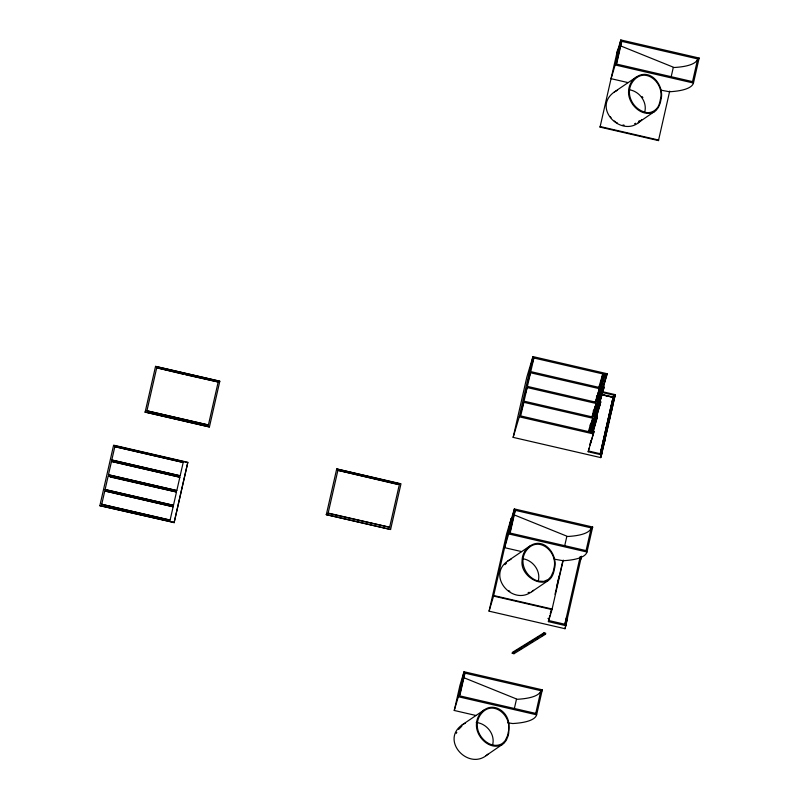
<?xml version="1.0" encoding="UTF-8"?>
<svg xmlns="http://www.w3.org/2000/svg" width="799" height="799" viewBox="0 0 799 799"><rect width="100%" height="100%" fill="white"/><g stroke="black" fill="none" stroke-linecap="round" stroke-linejoin="round"><path stroke-width="1.2" d="M565.023 624.289L566.331 617.977L567.5 618.256L565.033 628.713L489.068 611.165L506.606 533.912L511.27 518.281L493.562 596.084L551.999 609.577L563.235 560.089M566.391 623.58L565.223 623.34M606.451 433.228C605.552 439.77 603.565 439.4 605.602 433.028M608.958 418.247C606.98 424.589 608.978 425.148 609.807 418.436M613.163 403.655C612.294 410.296 610.286 409.857 612.314 403.455M600.948 453.862L602.246 447.81M603.195 387.655L607.16 373.732L532.953 356.594L526.821 377.158L513.148 437.373L600.798 457.617L603.095 448.009M601.128 453.033L601.987 453.203M607.809 423.62L607.21 426.197M605.322 438.541L604.703 441.178M612.034 408.968L609.907 418.007M604.463 438.371L604.104 439.969L604.953 440.169M611.175 408.798L610.816 410.406L611.664 410.596M608.678 423.75L608.309 425.378L607.46 425.188M598.171 408.559L598.042 409.118M492.574 745.018C495.5 734.491 486.761 723.524 476.234 722.466M548.304 579.425L543.809 581.402L538.256 581.113C540.993 571.025 533.103 560.419 523.065 558.771M644.723 112.13C636.753 109.912 630.581 102.522 629.522 94.352A18.187 17.178 58 0 1 632.159 82.517C644.044 64.759 665.187 82.926 660.314 99.635A12.085 5.683 -84.7 0 1 659.574 102.931C658.206 109.473 651.305 114.337 644.723 112.13C647.46 102.042 639.57 91.426 629.542 89.788M601.397 394.346L601.257 394.946M590.022 425.477L590.251 424.489M593.457 410.376L593.228 411.385M594.346 425.438L594.047 426.766M604.384 438.721L605.233 438.921M611.095 409.158L611.944 409.348M608.588 424.129L607.739 423.939M99.865 505.667L113.618 445.173L187.825 462.321L174.162 522.536L99.865 505.667L174.162 522.536M101.733 504.309L104.779 490.966L173.143 506.766L170.097 520.099L101.733 504.309L170.097 520.099M105.088 489.537L108.135 476.204L176.499 491.994L173.453 505.328L105.088 489.537L173.453 505.328M108.444 474.766L111.49 461.432L179.855 477.223L176.809 490.566L108.444 474.766L176.809 490.566M111.79 460.004L114.836 446.661L183.201 462.451L180.155 475.795L111.79 460.004L180.155 475.795M145.148 412.104L155.545 366.381L219.815 381.233L209.418 426.956L145.148 412.104L209.418 426.956M146.936 410.796L156.714 367.8L218.187 382.002L208.409 424.988L146.936 410.796L208.409 424.988M174.072 522.806L187.825 462.321M326.312 514.656L336.709 468.933L400.978 483.785L390.581 529.497L326.312 514.656L390.581 529.497M389.572 527.54L399.35 484.544L337.887 470.351L328.099 513.338L389.652 527.27L328.189 513.068L328.019 513.617M513.148 437.373L519.28 416.808L532.953 356.594M523.804 402.306L520.708 415.939L589.652 431.869L592.748 418.227L523.804 402.306L521.457 410.167M527.15 387.535L524.054 401.168L593.008 417.098L596.104 403.465L527.15 387.535L525.482 393.148M530.506 372.763L527.41 386.396L596.364 402.326L599.46 388.694L530.506 372.763L527.829 381.752M533.862 357.992L530.766 371.625L599.719 387.555L602.816 373.922L533.862 357.992L531.854 364.734M476.044 715.505L454.251 710.471L459.924 685.472L464.019 671.739L542.311 689.827L536.638 714.815A93.143 22.172 12.8 0 1 512.738 723.534L507.525 722.775M454.251 710.471L458.346 696.738L464.019 671.739M459.795 694.341L463.6 677.602L517.293 699.285A91.945 21.883 12.8 0 0 540.883 690.696L535.73 713.417A91.945 21.883 12.8 0 1 535.52 713.986M540.883 690.696L464.928 673.148L459.765 695.869L535.73 713.417M600.039 127.101L600.199 126.552L658.626 140.045L658.466 140.594L600.039 127.101L617.737 49.288L617.577 49.838M521.547 551.58L504.598 547.665L508.693 533.932L514.366 508.933L592.668 527.02L586.985 552.019A93.143 22.172 12.8 0 1 563.095 560.728L554.236 559.13M628.014 82.597L611.065 78.682L615.16 64.949L620.833 39.95L699.135 58.037L693.462 83.036A93.143 22.172 12.8 0 1 669.562 91.745L660.703 90.147M510.152 531.545L513.947 514.796L567.65 536.489A91.945 21.883 12.8 0 0 591.24 527.889L586.076 550.611A91.945 21.883 12.8 0 1 585.987 550.901M616.349 63.75L620.144 47.011M591.24 527.889L515.275 510.341L510.122 533.063L586.076 550.611M621.742 41.358L616.588 64.08L692.543 81.628L697.707 58.906L621.742 41.358L620.414 45.813L674.116 67.506A91.945 21.883 12.8 0 0 697.707 58.906M512.229 653.212L512.419 652.354L543.959 632.858L545.697 633.207L545.517 634.216L513.977 653.712L512.209 653.322L543.769 633.707L545.557 634.166M513.977 653.712L514.176 652.863M514.276 708.903L516.454 699.335M596.733 395.944L596.424 397.293M543.769 633.707L543.959 632.858M564.633 546.097L566.801 536.529M671.1 77.113L673.267 67.545M591.33 432.758L595.375 418.836L593.927 418.496L590.831 432.139L592.279 432.469L592.608 431.051L594.076 431.39L588.174 451.765L601.617 454.871M594.676 417.997L598.731 404.064L597.272 403.735L594.176 417.368L595.635 417.707L595.954 416.279L597.422 416.619L593.138 431.959M598.032 403.225L602.086 389.293L600.628 388.963L597.532 402.596L598.99 402.936L599.31 401.507L600.778 401.847L596.483 417.198M606.581 376.289L605.113 375.949L605.432 374.521L603.984 374.192L600.888 387.825L602.336 388.164L602.666 386.746L604.134 387.086L599.839 402.426M565.932 625.697L548.404 621.642L548.653 620.513L566.191 624.558M550.241 613.962L551.06 610.376M556.623 586.875L559.11 575.919M562.626 561.797L555.015 594.296M658.466 140.594L669.702 91.106M588.174 451.765L588.364 450.956L601.787 454.102M597.243 412.664L597.392 411.994M600.668 397.562L600.439 398.571M591.09 440.239L590.002 445.033L594.076 431.39M594.176 426.666L594.995 423.071M597.532 411.894L596.713 415.49L600.778 401.847M601.427 394.726L600.069 400.718L604.134 387.086M600.059 454.471L612.334 400.419M600.279 453.742L613.093 397.283L601.118 394.516M600.259 454.661L613.282 397.443L602.136 394.866M600.648 454.581L614.261 395.225L612.414 403.026M600.798 457.617L615.28 394.656L602.965 391.81M615.28 394.656L615.11 395.425L601.667 392.369M564.753 624.608L580.124 556.883M565.033 628.713L581.472 556.284M549.882 615.54L548.444 620.973M590.301 443.215L590.531 442.207M602.346 447.38L604.084 440.019M605.702 432.599L607.35 425.667M609.058 417.807L610.806 410.456M603.195 447.58L604.843 440.639M606.551 432.788L608.299 425.438M613.262 403.225L615.09 395.535M580.164 557.083L579.744 558.901L580.913 559.17L581.542 556.434M589.263 428.813L589.492 427.835M596.703 414.981L596.853 414.341M595.425 401.567L595.265 402.267M591.959 416.808L591.809 417.428M589.203 447.919L588.573 450.167M613.972 396.424L614.831 396.624M603.854 440.988L604.813 440.758M114.836 446.661L183.201 462.451M111.49 461.432L179.855 477.223M104.779 490.966L173.143 506.766M155.545 366.381L219.815 381.233M156.714 367.8L183.151 374.202M176.499 491.994L110.452 477.023M218.187 382.002L185.558 374.751M336.709 468.933L399.69 483.775M337.887 470.351L398.062 484.544M616.738 53.683L620.833 39.95M463.929 676.483L464.928 673.148M510.271 522.676L514.366 508.933M514.276 513.687L515.275 510.341M489.068 611.165L493.732 595.535L552.159 609.038L548.404 621.642M598.681 387.785L602.816 373.922M595.245 402.566L599.03 389.862M595.325 402.546L599.46 388.694M601.267 383.28L603.984 374.192M591.889 417.338L594.985 406.941M591.969 417.318L596.104 403.465M598.93 394.646L600.628 388.963M601.387 388.454L605.432 374.521M588.533 432.109L591.63 421.712M588.623 432.089L592.748 418.227M594.905 411.685L597.272 403.735M599.29 398.391L600.648 393.847M601.987 389.013L602.666 386.746M598.022 402.936L602.086 389.293M603.265 386.806L607.16 373.732M590.87 428.733L593.927 418.496M595.924 412.883L596.603 410.606M594.666 417.707L598.731 404.064M591.889 429.922L593.248 425.378M594.266 421.962L595.954 416.279M591.65 431.34L595.635 417.707M593.357 430.262L597.422 416.619M612.873 398.012L613.093 397.283M456.349 733.342L456.808 732.313M458.586 729.437L461.802 726.211M641.727 119.61C624.109 140.424 590.671 108.814 614.331 91.975L636.224 77.143C650.466 67.186 665.088 86.082 660.883 99.965A12.315 5.543 -84.3 0 1 660.104 103.411L658.426 107.386L656.049 110.462L638.141 122.776M504.968 564.673L506.576 563.055M527.969 547.525L526.361 549.163A19.076 18.017 58 0 0 524.384 551.999A19.006 18.087 53.5 0 0 522.077 561.008C519.919 577.477 547.964 592.768 553.637 572.404A12.315 5.543 -84.3 0 0 554.416 568.958C558.551 555.085 544.069 536.139 529.757 546.126L507.864 560.958C486.451 575.62 512.209 606.101 531.675 591.759L548.154 580.603M548.533 579.255L550.98 576.548L553.108 571.914A12.085 5.683 -84.7 0 0 553.847 568.628C558.761 551.879 537.497 533.782 525.692 551.5A18.187 17.178 58 0 0 523.055 563.335C524.114 571.505 530.286 578.895 538.256 581.113M502.871 743.15L505.318 740.433L507.455 735.799A12.085 5.683 -84.7 0 0 508.184 732.513C513.118 715.774 491.804 697.667 480.029 715.385A18.187 17.178 58 0 0 477.393 727.22C478.401 738.316 491.854 750.231 502.641 743.31M528.079 547.425L529.757 546.126M638.551 121.418L639.43 120.689M533.582 590.291L531.675 591.759M487.919 754.176C469.163 771.714 439.68 740.573 462.202 724.843L484.094 710.011C494.491 702.211 508.344 712.269 508.753 724.024M486.022 755.654L503.929 743.33L506.306 740.264L507.984 736.288A12.315 5.543 -84.3 0 0 508.753 732.843L508.753 724.034M636.154 77.193L632.838 80.18A19.076 18.017 58 0 0 630.85 83.016A19.006 18.087 53.5 0 0 628.543 92.025C628.204 104.329 642.446 118.292 654.621 111.61M484.094 710.011L480.708 713.048A19.076 18.017 58 0 0 478.731 715.884A19.006 18.087 53.5 0 0 476.414 724.893C476.084 737.207 490.306 751.15 502.501 744.488M614.331 91.975L617.527 90.227M507.864 560.958L511.05 559.21M462.202 724.843L465.398 723.095M519.43 649.617L521.527 648.309M524.683 646.361L526.791 645.063M530.995 642.466L533.093 641.158M536.249 639.21L538.356 637.912M541.512 635.964L543.61 634.666M634.566 123.765L635.614 123.266M528.099 592.748L529.148 592.259M622.94 124.964L624.119 125.163M615.16 64.949L693.462 83.036M601.757 390.721L603.225 391.061M602.236 394.556L613.672 397.203M598.411 405.483L599.879 405.822M610.676 410.996L611.525 411.195M595.055 420.254L596.523 420.594M607.32 425.777L608.169 425.977M519.28 416.808L593.487 433.947M508.693 533.932L586.985 552.019M114.736 445.732L186.547 462.311M547.954 618.416L549.123 618.686M458.346 696.738L536.638 714.815M616.279 122.377L617.317 122.966M508.813 590.711L509.812 591.36M614.331 121.019L615.28 121.728M642.156 96.589L642.875 97.578M610.336 116.744L611.025 117.683M592.668 527.02A93.143 22.172 12.8 0 1 591.63 528.978M699.135 58.037A93.143 22.172 12.8 0 1 698.795 58.896M698.476 59.456A93.143 22.172 12.8 0 1 697.887 60.255M692.543 81.628A91.945 21.883 12.8 0 1 692.453 81.917M542.311 689.827A93.143 22.172 12.8 0 1 541.283 691.774"/></g></svg>
